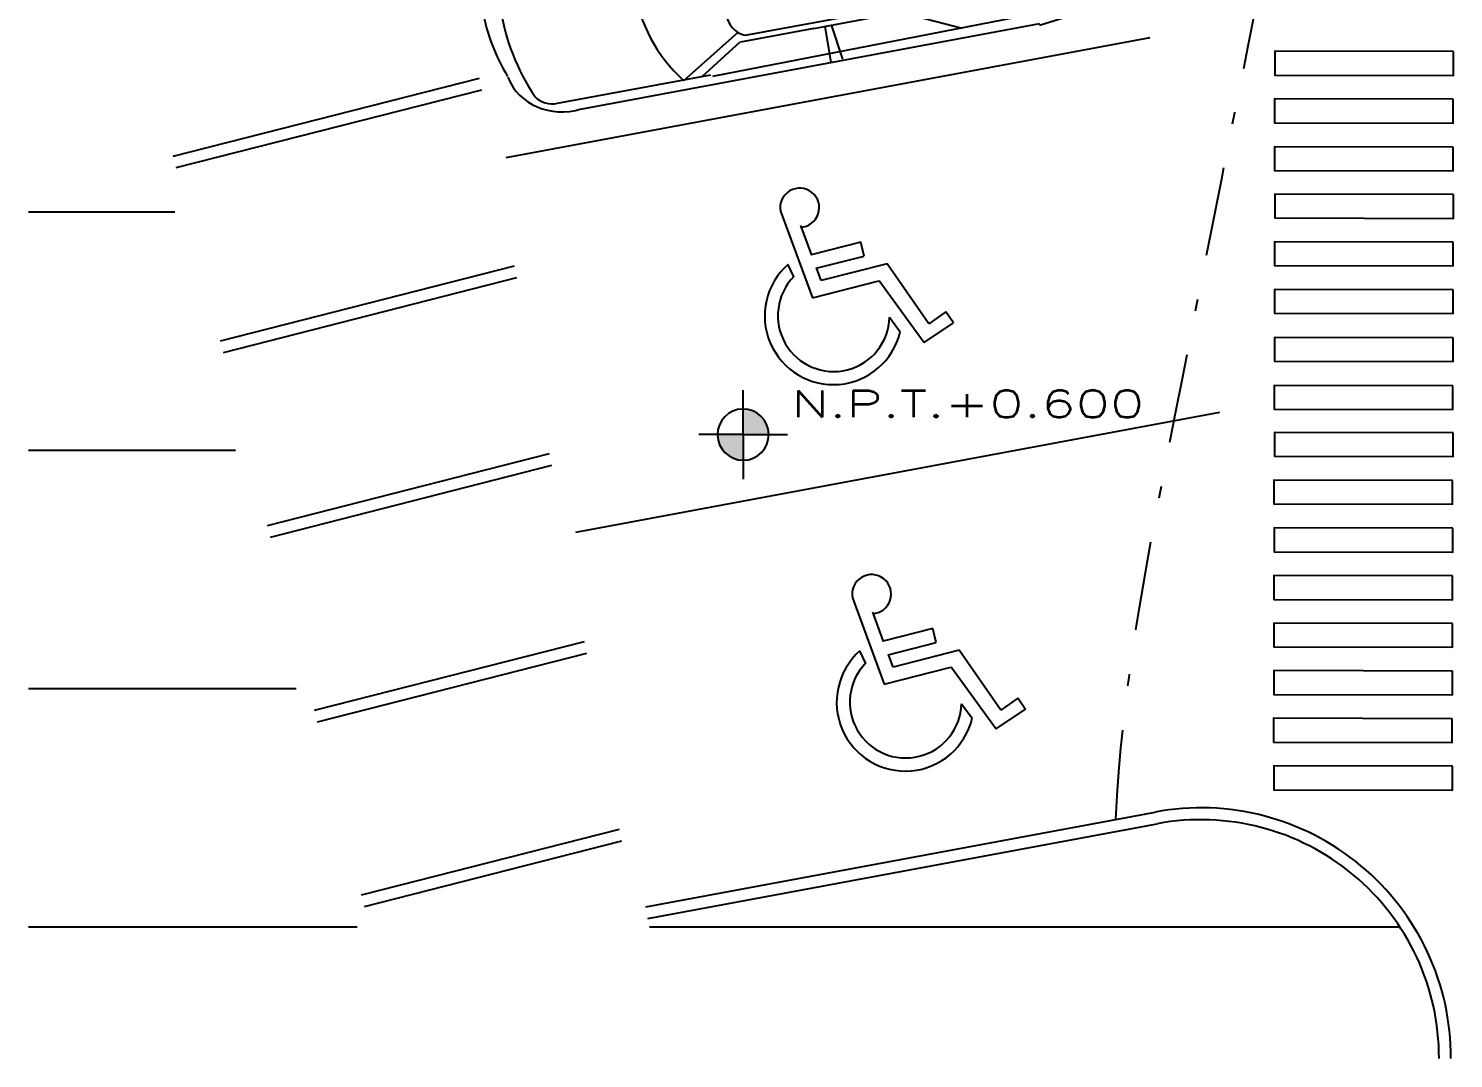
# Model space of a CAD drawing. Extents: x -358 to -207, y -206 to -105.
# Drawn here: x -219.21 to -207.25, y -142.47 to -133.82 of the extents above; entities that cross this region are included whole.
import ezdxf

# ---------------------------------------------------------------- set-up
doc = ezdxf.new("R2010")
doc.units = 0
doc.header["$LTSCALE"] = 1.5
doc.header["$MEASUREMENT"] = 0
doc.linetypes.add('DASHDOT', pattern=[1, 0.5, -0.25, 0, -0.25])
doc.layers.get('0').update_dxf_attribs({"linetype": 'CONTINUOUS'})
for name, color, linetype in [('ALBANILERIA', 1, 'CONTINUOUS'), ('CARROS', 6, 'CONTINUOUS'), ('CURVASNIVEL', 13, 'DASHDOT'), ('NIVELPISOTERMINADO', 7, 'CONTINUOUS'), ('OBRAEXTERIOR', 15, 'CONTINUOUS'), ('OBRAEXTERIOR1', 10, 'CONTINUOUS')]:
    doc.layers.add(name, color=color, linetype=linetype)
doc.styles.add('ROMANS', font='ROMANS.SHX')

# ---------------------------------------------------------------- blocks, each defined once
blk = doc.blocks.new('HANDICAP')
for p, q in [((1.188, 3.425), (1.176, 3.425)), ((1.176, 3.425), (1.335, 1.884)), ((1.502, 2.583), (1.447, 3.107)), ((1.12, 2.3), (1.077, 2.531)), ((2.353, 2.588), (1.493, 2.588)), ((2.353, 2.349), (2.353, 2.588)), ((1.52, 2.349), (2.353, 2.349)), ((1.55, 2.128), (1.526, 2.354)), ((2.692, 2.128), (1.55, 2.128)), ((3.122, 0.979), (2.692, 2.128)), ((1.335, 1.884), (2.489, 1.884)), ((2.489, 1.884), (2.5, 1.872)), ((2.5, 1.872), (2.971, 0.695)), ((2.509, 1.247), (2.624, 0.968)), ((3.449, 1.102), (3.122, 0.979)), ((3.526, 0.89), (3.449, 1.102)), ((2.971, 0.695), (3.527, 0.892))]:
    blk.add_line(p, q)
for centre, radius, start, end in [((1.503, 3.403), 0.328, 258.2395, 176.2031), ((1.602, 1.502), 1.153, 117.0443, 332.4205), ((1.609, 1.505), 0.938, 121.2331, 344.0838)]:
    blk.add_arc(centre, radius, start, end)
blk = doc.blocks.new('AUTO-8')
for p, q in [((0.3512, 0.7596), (2.5298, 0.7596)), ((1.54, 0.7592), (1.5434, 0.5633)), ((1.5953, 0.7461), (1.574, 0.5689)), ((2.5271, 0.7595), (2.921, 0.707)), ((0.2503, 0.7089), (0.9774, 0.7089)), ((1.1376, 0.5145), (0.8448, 0.707)), ((0.9251, 0.708), (1.1406, 0.5631)), ((0.9849, 0.7089), (2.4262, 0.6974)), ((2.1694, 0.7042), (1.8892, 0.5603)), ((2.4636, 0.6582), (2.4231, 0.6966)), ((2.6067, 0.6454), (2.1773, 0.5329)), ((2.2115, 0.5661), (2.4636, 0.6582)), ((2.2875, 0.5407), (2.6016, 0.6282)), ((2.8192, 0.6457), (2.6069, 0.6457)), ((1.4901, 0.565), (1.1417, 0.5649)), ((1.168, 0.5349), (1.2652, 0.5349)), ((1.2638, 0.5355), (2.0941, 0.5355)), ((1.4901, 0.565), (2.0973, 0.5651)), ((2.0917, 0.5354), (2.1882, 0.5354)), ((2.098, 0.5661), (2.2115, 0.5661)), ((2.9317, 0.5332), (2.9317, -0.1682)), ((2.9317, 0.5145), (2.9317, 0.5332)), ((2.2928, 0.1732), (2.2875, 0.5232)), ((2.2662, 0.1732), (2.2662, 0.4195)), ((0.701, 0.2024), (0.701, 0.145)), ((2.2662, 0.1732), (2.2662, -0.0732)), ((2.2928, 0.1732), (2.2875, -0.1769)), ((2.9997, -0.2565), (2.9997, 0.1738)), ((1.1376, -0.1682), (0.8448, -0.3607)), ((1.168, -0.1886), (1.2652, -0.1886)), ((1.2638, -0.1892), (2.0941, -0.1892)), ((2.0917, -0.1891), (2.1882, -0.1891)), ((2.6067, -0.2991), (2.1773, -0.1866)), ((2.2875, -0.1944), (2.6016, -0.2819)), ((2.9317, -0.1682), (2.9317, -0.1869)), ((0.9366, -0.3539), (1.1406, -0.2168)), ((1.4901, -0.2186), (1.1417, -0.2186)), ((1.4901, -0.2186), (2.0973, -0.2188)), ((1.5401, -0.4046), (1.5434, -0.217)), ((1.5953, -0.3998), (1.574, -0.2226)), ((2.1694, -0.3579), (1.8892, -0.214)), ((2.098, -0.2198), (2.2115, -0.2198)), ((2.2115, -0.2198), (2.4636, -0.3119)), ((2.4636, -0.3119), (2.4231, -0.3502)), ((2.8192, -0.2994), (2.6069, -0.2994)), ((0.2503, -0.3539), (0.9774, -0.3539)), ((0.9849, -0.3626), (2.4262, -0.3511)), ((2.5271, -0.4132), (2.921, -0.3607)), ((0.3512, -0.4046), (2.5298, -0.4046))]:
    blk.add_line(p, q)
blk.add_lwpolyline([(2.9997, 0.6115), (2.9997, 0.1812)])
for centre, radius, start, end in [((0.3175, 0.4839), 0.2775, 82.62606, 169.94332), ((0.2482, 0.5962), 0.1126, 89.12568, 148.31638), ((1.5293, 0.2319), 0.8289, 145.02474, 182.24344), ((2.9038, 0.6115), 0.0965, 2.32232, 82.44826), ((1.2677, 0.2168), 1.1986, 158.52288, 181.87038), ((1.9253, 0.2261), 0.7686, 356.05061, 30.78425), ((2.8192, 0.5332), 0.1125, 0, 90), ((1.2242, 0.4251), 0.1234, 117.0905, 184.61945), ((2.5679, 0.4282), 0.3023, 157.14051, 182.95411), ((1.0102, 0.1873), 1.024, 160.59823, 180.54671), ((-2.3924, 0.2723), 3.4963, 358.44415, 2.38494), ((1.0102, 0.1677), 1.024, 179.45329, 199.40177), ((1.2677, 0.1383), 1.1986, 178.12962, 201.47712), ((1.5293, 0.1145), 0.8289, 177.75656, 214.40409), ((-2.3924, 0.074), 3.4963, 357.61506, 1.55585), ((1.9253, 0.1202), 0.7686, 329.21575, 3.94939), ((2.5679, -0.0819), 0.3023, 177.04589, 202.85949), ((1.2242, -0.0787), 0.1234, 175.38055, 242.9095), ((0.3175, -0.1289), 0.2775, 190.05668, 277.37394), ((2.8192, -0.1869), 0.1125, 270, 0), ((2.9038, -0.2565), 0.0965, 277.55174, 357.67768), ((0.2482, -0.2412), 0.1126, 211.68362, 270.87432)]:
    blk.add_arc(centre, radius, start, end)
blk = doc.blocks.new('NPT')
at = {"ltscale": 0.06}
for points in [[(0.1433, 0.1463), (0.1433, 0.0029), (0.2866, 0.0029, 0.414214)], [(0.1433, -0.1417), (0.1433, 0.0016), (0, 0.0016, 0.414214)]]:
    blk.add_hatch(color=7, dxfattribs=at).paths.add_polyline_path(points)
at = {"color": 7}
for q in [(0.1433, 0.2499), (-0.105, 0.0016), (0.3917, 0.0016), (0.1433, -0.2468)]:
    blk.add_line((0.1433, 0.0016), q, dxfattribs=at)
blk.add_arc((0.1433, 0.0016), 0.1433, 0.9913, 0.27067, dxfattribs=at)
at = {"color": 2, "style": 'ROMANS', "width": 1.5}
blk.add_attdef('NIVEL', (0.4125, 0.0987), '', height=0.15, dxfattribs=at)

msp = doc.modelspace()

# ---------------------------------------------------------------- linework, layer by layer
at = {"layer": 'ALBANILERIA'}
for p, q in [((-214.028, -141.197), (-209.752, -140.401)), ((-214.01, -141.295), (-209.733, -140.499)), ((-208.765, -141.363), (-207.698, -141.363))]:
    msp.add_line(p, q, dxfattribs=at)
for radius in [2.1, 2]:
    msp.add_arc((-209.367, -142.465), radius, 359.8793, 100.5507, dxfattribs=at)
at = {"layer": 'CURVASNIVEL'}
msp.add_open_spline([(-210.08, -140.462), (-210.031, -139.392), (-209.55, -136.873), (-209.044, -134.342), (-208.747, -132.852)], degree=3, knots=[151.913603, 151.913603, 151.913603, 151.913603, 155.093305, 159.646537, 159.646537, 159.646537, 159.646537], dxfattribs=at)
at = {"layer": 'OBRAEXTERIOR', "color": 8}
for p, q in [((-215.2, -134.905), (-209.793, -133.898)), ((-214.614, -138.051), (-209.207, -137.044))]:
    msp.add_line(p, q, dxfattribs=at)
at = {"layer": 'OBRAEXTERIOR'}
for p, q in [((-215.425, -134.242), (-217.997, -134.897)), ((-215.407, -134.34), (-217.972, -134.994)), ((-215.132, -135.818), (-217.602, -136.448)), ((-215.113, -135.917), (-217.577, -136.545)), ((-214.838, -137.394), (-217.207, -137.998)), ((-214.82, -137.493), (-217.182, -138.095)), ((-214.544, -138.971), (-216.811, -139.549)), ((-214.526, -139.069), (-216.787, -139.646)), ((-214.251, -140.547), (-216.416, -141.099)), ((-214.232, -140.646), (-216.391, -141.196))]:
    msp.add_line(p, q, dxfattribs=at)
at = {"layer": 'OBRAEXTERIOR', "color": 253}
for points in [[(-207.246, -134.017), (-208.746, -134.014), (-208.746, -134.214), (-207.246, -134.217)], [(-207.248, -134.417), (-208.748, -134.414), (-208.748, -134.614), (-207.248, -134.617)], [(-207.25, -134.819), (-208.75, -134.816), (-208.75, -135.016), (-207.25, -135.019)], [(-207.246, -135.217), (-208.746, -135.214), (-208.746, -135.414), (-207.246, -135.417)], [(-207.248, -135.617), (-208.748, -135.614), (-208.748, -135.814), (-207.248, -135.817)], [(-207.25, -136.017), (-208.75, -136.014), (-208.75, -136.214), (-207.25, -136.217)], [(-207.25, -136.419), (-208.75, -136.416), (-208.75, -136.616), (-207.25, -136.619)], [(-207.251, -136.823), (-208.751, -136.82), (-208.752, -137.02), (-207.252, -137.023)], [(-207.25, -137.217), (-208.75, -137.214), (-208.75, -137.414), (-207.25, -137.417)], [(-207.255, -137.617), (-208.755, -137.614), (-208.755, -137.814), (-207.255, -137.817)], [(-207.251, -138.019), (-208.751, -138.016), (-208.752, -138.216), (-207.252, -138.219)], [(-207.255, -138.419), (-208.755, -138.416), (-208.755, -138.616), (-207.255, -138.619)], [(-207.253, -138.817), (-208.753, -138.814), (-208.754, -139.014), (-207.254, -139.017)], [(-207.253, -139.217), (-208.753, -139.214), (-208.754, -139.414), (-207.254, -139.417)], [(-207.257, -139.617), (-208.757, -139.614), (-208.757, -139.814), (-207.257, -139.817)], [(-207.255, -140.017), (-208.755, -140.014), (-208.755, -140.214), (-207.255, -140.217)]]:
    msp.add_lwpolyline(points, close=True, dxfattribs=at)
at = {"layer": 'OBRAEXTERIOR1'}
for p, q in [((-219.21, -135.363), (-217.982, -135.363)), ((-219.21, -137.363), (-217.472, -137.363)), ((-219.21, -139.363), (-216.962, -139.363)), ((-219.21, -141.363), (-216.452, -141.363)), ((-213.997, -141.363), (-208.765, -141.363))]:
    msp.add_line(p, q, dxfattribs=at)

# ---------------------------------------------------------------- block references
at = {"layer": 'CARROS', "xscale": 1.8, "yscale": 1.65, "rotation": 10.56175953705043}
msp.add_blockref('AUTO-8', (-215.318, -133.96), dxfattribs=at)
at = {"layer": 'NIVELPISOTERMINADO', "color": 1}
ref = msp.add_blockref('NPT', (-213.425, -137.235), dxfattribs=dict(at, xscale=1.5, yscale=1.5, zscale=1.5))
ref.add_attrib('NIVEL', 'N.P.T.+0.600', (-212.806, -137.087), dxfattribs={"layer": '0', "color": 30, "height": 0.225, "style": 'ROMANS', "width": 1.5})
at = {"layer": 'OBRAEXTERIOR1', "xscale": 0.5, "yscale": 0.5, "zscale": 0.5, "rotation": 14.30228740278731}
for p in [(-213.043, -137.162), (-212.439, -140.406)]:
    msp.add_blockref('HANDICAP', p, dxfattribs=at)

doc.saveas('drawing.dxf')
